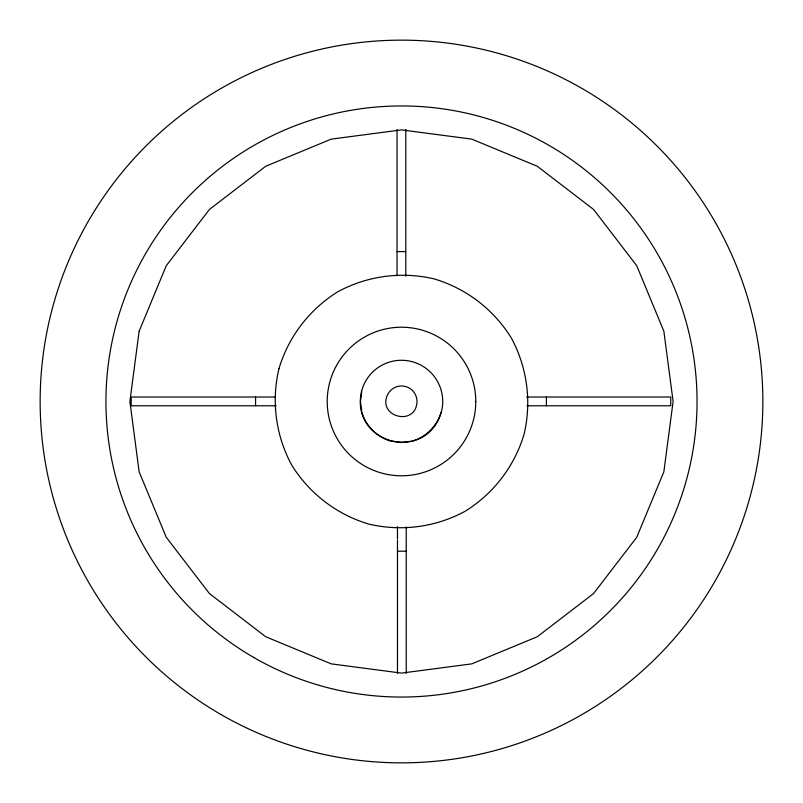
<?xml version="1.0" encoding="UTF-8"?>
<svg xmlns="http://www.w3.org/2000/svg" width="803" height="803" viewBox="0 0 803 803"><rect width="100%" height="100%" fill="white"/><g stroke="black" fill="none" stroke-linecap="round" stroke-linejoin="round"><path stroke-width="1.2" d="M361.701 392.055L360.457 401.5L361.701 410.945M475.788 401.56L475.788 401.5A74.288 74.288 0 0 0 364.411 337.14A74.288 74.288 0 0 0 364.311 465.81A74.288 74.288 0 0 0 475.788 401.56L475.346 401.5M441.138 412.12C437.163 426.012 426.012 437.163 412.12 441.138M410.945 441.299L401.5 442.543L392.055 441.299M397.033 251.6L405.796 251.6M275.359 397.023L131.21 397.023L131.21 405.786L276.182 405.786M526.607 397.023L670.756 397.023L670.756 405.786L526.999 405.786M397.475 551.199L406.238 551.199M390.88 441.138C376.988 437.163 365.837 426.012 361.862 412.12M546.401 397.023L546.401 405.786M406.238 526.959L406.238 673.346M405.796 129.464L405.796 276.232M397.475 526.577L397.475 538.974M397.475 540.188L397.475 673.346M397.033 129.464L397.033 275.851M255.565 397.023L255.565 405.786M139.14 331.197L129.885 401.5L139.14 471.803L166.271 537.307L209.442 593.558L265.693 636.729L331.197 663.86L401.5 673.115L471.803 663.86L537.307 636.729L593.558 593.558L636.729 537.307L663.86 471.803L673.115 401.5L663.86 331.197L636.729 265.693L593.558 209.442L537.307 166.271L471.803 139.14L401.5 129.885L331.197 139.14L265.693 166.271L209.442 209.442L166.271 265.693L139.14 331.197M278.952 368.667C271.223 401.249 275.73 435.467 291.63 464.937C309.205 493.433 336.587 514.452 368.667 524.048C401.249 531.777 435.467 527.27 464.937 511.37C493.433 493.795 514.452 466.413 524.048 434.333C531.777 401.751 527.27 367.533 511.37 338.063C493.795 309.567 466.413 288.548 434.333 278.952C401.751 271.223 367.533 275.73 338.063 291.63C309.567 309.205 288.548 336.587 278.952 368.667M361.681 390.83C349.104 443.427 425.911 464.014 441.319 412.17A41.224 41.224 0 0 0 412.17 361.681A41.224 41.224 0 0 0 361.681 390.83M386.514 397.485C380.632 416.536 412.059 424.958 416.486 405.515A15.508 15.508 0 0 0 405.515 386.514A15.508 15.508 0 0 0 386.514 397.485M220.825 714.439A361.35 361.35 0 0 0 762.85 401.5A361.35 361.35 0 0 0 220.825 88.561A361.35 361.35 0 0 0 220.825 714.439M253.728 657.456A295.544 295.544 0 0 0 697.044 401.5A295.544 295.544 0 0 0 253.728 145.544A295.544 295.544 0 0 0 253.728 657.456"/></g></svg>
